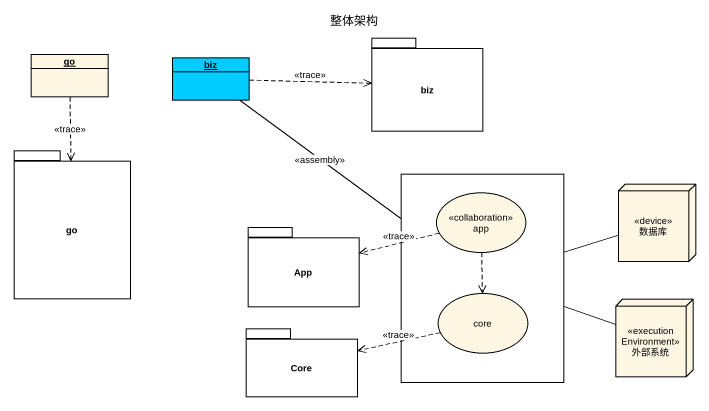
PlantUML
@startuml
title 整体架构
allowmixing
hide circle
hide empty members
object go
object biz #00CCFF
package "biz" as biz_2 {
}
package "go" as go_2 {
}
rectangle " " as rectangle1 {
  usecase app <<collaboration>>
  usecase core
}
node 数据库 <<device>>
package App {
}
node 外部系统 <<executionEnvironment>>
package Core {
}
go ..> go_2 : <<trace>>
biz .right.> biz_2 : <<trace>>
rectangle1 -up- biz : <<assembly>>
rectangle1 -right- 数据库
rectangle1 -right- 外部系统
app .left.> App : <<trace>>
app ..> core
core .left.> Core : <<trace>>
@enduml
